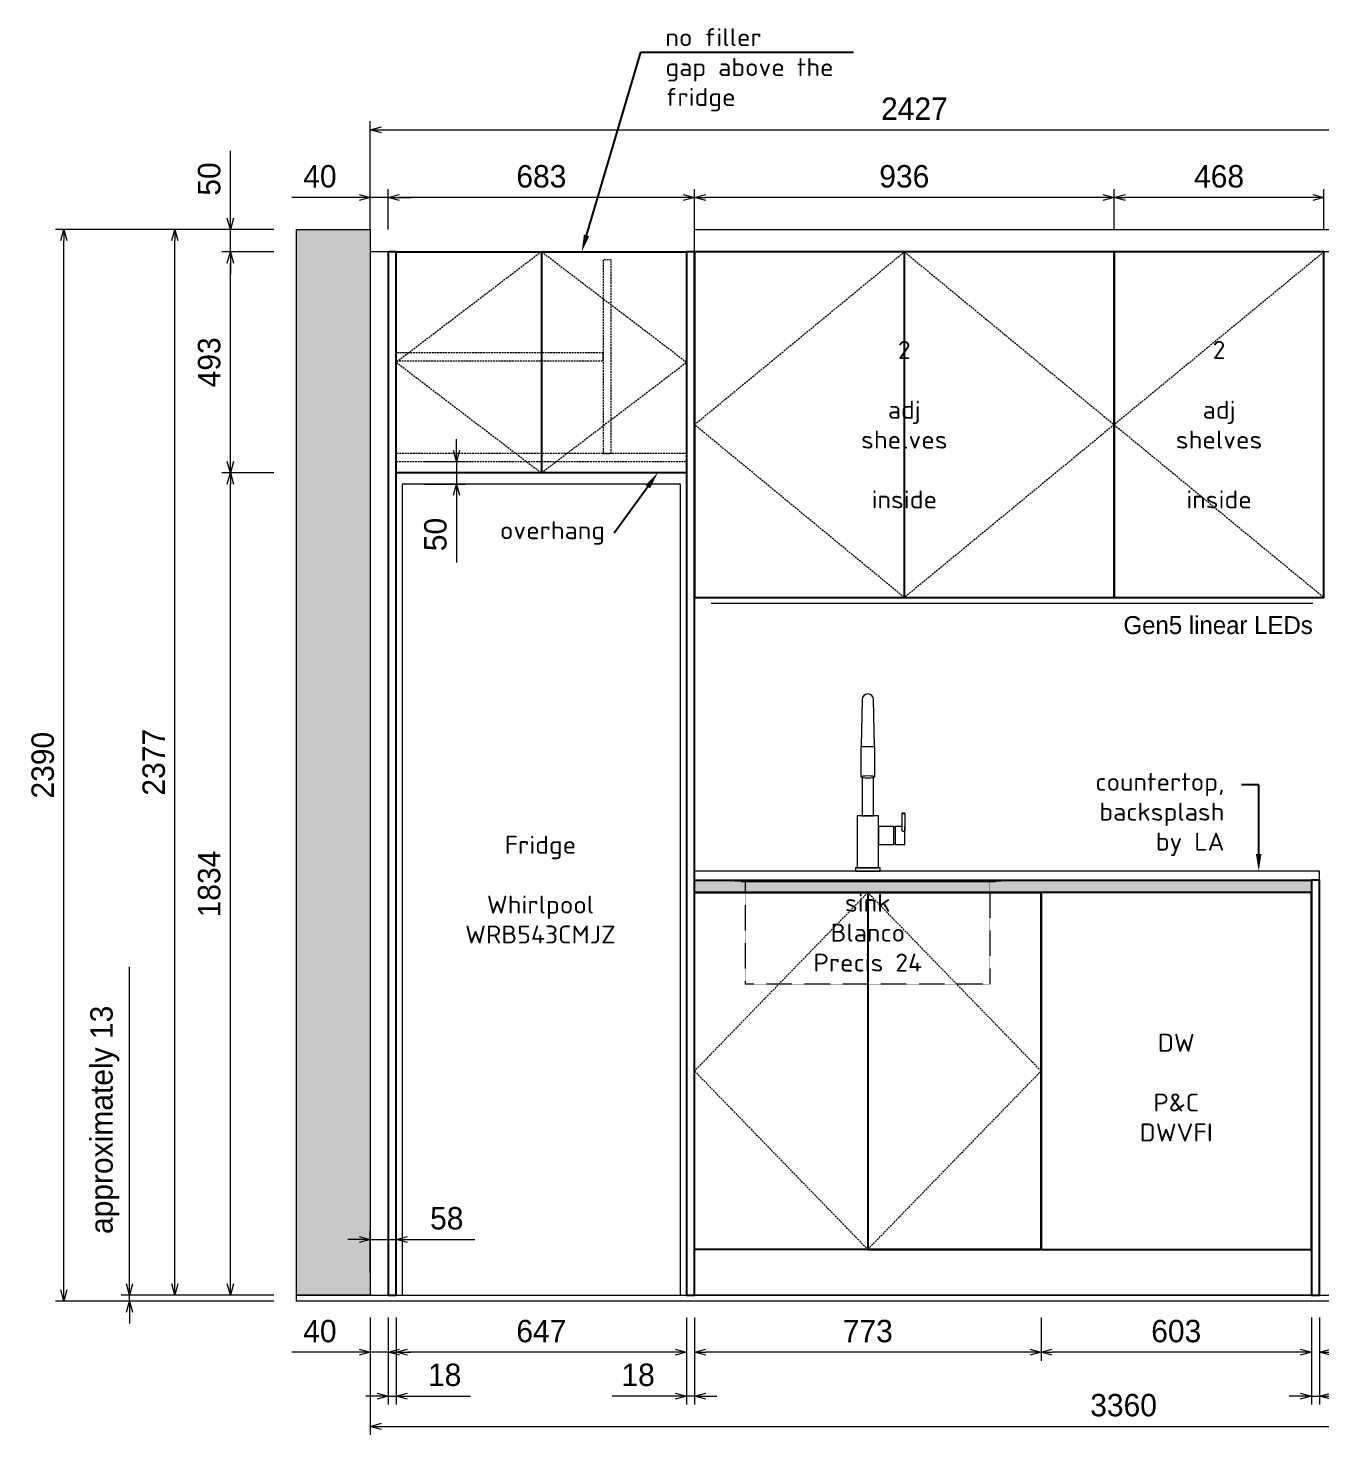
# Model space of a CAD drawing. Header units: millimetres. Extents: x 317748 to 451058, y -7309 to 88509.
# Drawn here: x 340132 to 343015, y 25321 to 28458 of the extents above; entities that cross this region are included whole.
import ezdxf
from ezdxf import colors
from ezdxf.entities.mleader import LeaderData, LeaderLine
from ezdxf.math import Vec2, Vec3

# ---------------------------------------------------------------- set-up
doc = ezdxf.new("R2010")
doc.units = ezdxf.units.MM
doc.header["$LTSCALE"] = 2
doc.header["$MEASUREMENT"] = 0
doc.header["$PDMODE"] = 3
doc.linetypes.add('DASHEDX2', pattern=[1.5, 1, -0.5])
doc.linetypes.add('HIDDEN2', pattern=[0.1875, 0.125, -0.0625])
doc.layers.get('0').update_dxf_attribs({"lineweight": 30})
doc.layers.get('Defpoints').update_dxf_attribs({"color": 255, "lineweight": 0})
for name, color, linetype, lineweight in [('1', 10, 'Continuous', 18), ('Appliance', 4, 'Continuous', 20), ('Appliances', 4, 'Continuous', 13), ('Cabinets', 7, 'Continuous', 25), ('Dims', 4, 'Continuous', 20), ('Hatch_grey', 253, 'Continuous', 5), ('KK + Filler', 252, 'Continuous', 18), ('Line_Hdn_Blu', 4, 'HIDDEN2', 5), ('Line_Hidden', 8, 'DASHEDX2', 15)]:
    doc.layers.add(name, color=color, linetype=linetype, lineweight=lineweight)
doc.styles.add('AGS', font='ags.shx')
doc.styles.add('style1', font='simplex.shx')
doc.dimstyles.new('mm LG 30', dxfattribs={"dimtxt": 50, "dimasz": 25, "dimexe": 19, "dimexo": 50, "dimgap": 22, "dimtad": 1, "dimdec": 0, "dimdsep": 46, "dimtxsty": 'AGS', "dimblk": 'OPEN30', "dimcen": 2, "dimclrd": 256, "dimclre": 256, "dimclrt": 256, "dimadec": 0, "dimazin": 0, "dimtm": 1e-09, "dimtfac": 1, "dimtdec": 0, "dimtmove": 0, "dimatfit": 3, "dimldrblk": 'OPEN30', "dimfxl": 1, "dimtolj": 1, "dimlwd": -1, "dimlwe": -1, "dimarcsym": 0})

# ---------------------------------------------------------------- blocks, each defined once
blk = doc.blocks.new('_Open30')
at = {"color": 0, "linetype": 'ByBlock', "lineweight": -2}
for p, q in [((-1, 0.27), (0, 0)), ((0, 0), (-1, -0.27)), ((0, 0), (-1, 0))]:
    blk.add_line(p, q, dxfattribs=at)
blk = doc.blocks.new('*D200')
at = {"layer": 'Defpoints', "color": 0, "ltscale": 2, "transparency": 16777216}
for p in [(343012, 25632.6), (343633, 25632.6), (343633, 25505.3)]:
    blk.add_point(p, dxfattribs=at)
at = {"layer": 'Dims', "ltscale": 2, "transparency": 16777216}
for p, q in [((343012, 25582.6), (343012, 25486.3)), ((343633, 25582.6), (343633, 25486.3)), ((343037, 25505.3), (343608, 25505.3))]:
    blk.add_line(p, q, dxfattribs=at)
at = {"layer": 'Dims', "ltscale": 2, "transparency": 16777216, "xscale": 25, "yscale": 25, "zscale": 25, "rotation": 180}
blk.add_blockref('_Open30', (343012, 25505.3), dxfattribs=at)
at = {"layer": 'Dims', "ltscale": 2, "transparency": 16777216, "xscale": 25, "yscale": 25, "zscale": 25}
blk.add_blockref('_Open30', (343633, 25505.3), dxfattribs=at)
at = {"layer": 'Dims', "ltscale": 2, "transparency": 16777216, "insert": (343322.5, 25552.3), "char_height": 50, "attachment_point": 5, "style": 'AGS'}
blk.add_mtext('\\A1;621', dxfattribs=at)
blk = doc.blocks.new('*D201')
at = {"layer": 'Defpoints', "color": 0, "ltscale": 2, "transparency": 16777216}
for p in [(342391, 25632.6), (342994, 25632.6), (342391, 25505.3)]:
    blk.add_point(p, dxfattribs=at)
at = {"layer": 'Dims', "ltscale": 2, "transparency": 16777216}
for p, q in [((342391, 25582.6), (342391, 25486.3)), ((342994, 25582.6), (342994, 25486.3)), ((342969, 25505.3), (342416, 25505.3))]:
    blk.add_line(p, q, dxfattribs=at)
at = {"layer": 'Dims', "ltscale": 2, "transparency": 16777216, "xscale": 25, "yscale": 25, "zscale": 25, "rotation": 180}
blk.add_blockref('_Open30', (342391, 25505.3), dxfattribs=at)
at = {"layer": 'Dims', "ltscale": 2, "transparency": 16777216, "xscale": 25, "yscale": 25, "zscale": 25}
blk.add_blockref('_Open30', (342994, 25505.3), dxfattribs=at)
at = {"layer": 'Dims', "ltscale": 2, "transparency": 16777216, "insert": (342692.5, 25552.3), "char_height": 50, "attachment_point": 5, "style": 'AGS'}
blk.add_mtext('\\A1;603', dxfattribs=at)
blk = doc.blocks.new('*D202')
at = {"layer": 'Defpoints', "color": 0, "ltscale": 2, "transparency": 16777216}
for p in [(341618, 25632.6), (342391, 25632.6), (341618, 25505.3)]:
    blk.add_point(p, dxfattribs=at)
at = {"layer": 'Dims', "ltscale": 2, "transparency": 16777216}
for p, q in [((341618, 25582.6), (341618, 25486.3)), ((342391, 25582.6), (342391, 25486.3)), ((342366, 25505.3), (341643, 25505.3))]:
    blk.add_line(p, q, dxfattribs=at)
at = {"layer": 'Dims', "ltscale": 2, "transparency": 16777216, "xscale": 25, "yscale": 25, "zscale": 25, "rotation": 180}
blk.add_blockref('_Open30', (341618, 25505.3), dxfattribs=at)
at = {"layer": 'Dims', "ltscale": 2, "transparency": 16777216, "xscale": 25, "yscale": 25, "zscale": 25}
blk.add_blockref('_Open30', (342391, 25505.3), dxfattribs=at)
at = {"layer": 'Dims', "ltscale": 2, "transparency": 16777216, "insert": (342004.5, 25552.3), "char_height": 50, "attachment_point": 5, "style": 'AGS'}
blk.add_mtext('\\A1;773', dxfattribs=at)
blk = doc.blocks.new('*D182')
at = {"layer": 'Defpoints', "color": 0, "ltscale": 2, "transparency": 16777216}
for p in [(342994, 25632.6), (343012, 25632.6), (343012, 25407.7)]:
    blk.add_point(p, dxfattribs=at)
at = {"layer": 'Dims', "ltscale": 2, "transparency": 16777216}
for p, q in [((342994, 25582.6), (342994, 25388.7)), ((343012, 25582.6), (343012, 25388.7)), ((342969, 25407.7), (342944, 25407.7)), ((342994, 25407.7), (343012, 25407.7)), ((343037, 25407.7), (343177.5, 25407.7))]:
    blk.add_line(p, q, dxfattribs=at)
at = {"layer": 'Dims', "ltscale": 2, "transparency": 16777216, "xscale": 25, "yscale": 25, "zscale": 25}
blk.add_blockref('_Open30', (342994, 25407.7), dxfattribs=at)
at = {"layer": 'Dims', "ltscale": 2, "transparency": 16777216, "xscale": 25, "yscale": 25, "zscale": 25, "rotation": 180}
blk.add_blockref('_Open30', (343012, 25407.7), dxfattribs=at)
at = {"layer": 'Dims', "ltscale": 2, "transparency": 16777216, "insert": (343119.8, 25454.7), "char_height": 50, "attachment_point": 5, "style": 'AGS'}
blk.add_mtext('\\A1;18', dxfattribs=at)
blk = doc.blocks.new('*D204')
at = {"layer": 'Defpoints', "color": 0, "ltscale": 2, "transparency": 16777216}
for p in [(340953, 25632.6), (341600, 25632.6), (340953, 25505.3)]:
    blk.add_point(p, dxfattribs=at)
at = {"layer": 'Dims', "ltscale": 2, "transparency": 16777216}
for p, q in [((340953, 25582.6), (340953, 25486.3)), ((341600, 25582.6), (341600, 25486.3)), ((341575, 25505.3), (340978, 25505.3))]:
    blk.add_line(p, q, dxfattribs=at)
at = {"layer": 'Dims', "ltscale": 2, "transparency": 16777216, "xscale": 25, "yscale": 25, "zscale": 25, "rotation": 180}
blk.add_blockref('_Open30', (340953, 25505.3), dxfattribs=at)
at = {"layer": 'Dims', "ltscale": 2, "transparency": 16777216, "xscale": 25, "yscale": 25, "zscale": 25}
blk.add_blockref('_Open30', (341600, 25505.3), dxfattribs=at)
at = {"layer": 'Dims', "ltscale": 2, "transparency": 16777216, "insert": (341276.5, 25552.3), "char_height": 50, "attachment_point": 5, "style": 'AGS'}
blk.add_mtext('\\A1;647', dxfattribs=at)
blk = doc.blocks.new('*D183')
at = {"layer": 'Defpoints', "color": 0, "ltscale": 2, "transparency": 16777216}
for p in [(341600, 25632.6), (341618, 25632.6), (341600, 25407.7)]:
    blk.add_point(p, dxfattribs=at)
at = {"layer": 'Dims', "ltscale": 2, "transparency": 16777216}
for p, q in [((341600, 25582.6), (341600, 25388.7)), ((341618, 25582.6), (341618, 25388.7)), ((341575, 25407.7), (341434.6, 25407.7)), ((341618, 25407.7), (341600, 25407.7)), ((341643, 25407.7), (341668, 25407.7))]:
    blk.add_line(p, q, dxfattribs=at)
at = {"layer": 'Dims', "ltscale": 2, "transparency": 16777216, "xscale": 25, "yscale": 25, "zscale": 25}
blk.add_blockref('_Open30', (341600, 25407.7), dxfattribs=at)
at = {"layer": 'Dims', "ltscale": 2, "transparency": 16777216, "xscale": 25, "yscale": 25, "zscale": 25, "rotation": 180}
blk.add_blockref('_Open30', (341618, 25407.7), dxfattribs=at)
at = {"layer": 'Dims', "ltscale": 2, "transparency": 16777216, "insert": (341492.3, 25454.7), "char_height": 50, "attachment_point": 5, "style": 'AGS'}
blk.add_mtext('\\A1;18', dxfattribs=at)
blk = doc.blocks.new('*D205')
at = {"layer": 'Defpoints', "color": 0, "ltscale": 2, "transparency": 16777216}
for p in [(340935, 25632.6), (340953, 25632.6), (340953, 25407.7)]:
    blk.add_point(p, dxfattribs=at)
at = {"layer": 'Dims', "ltscale": 2, "transparency": 16777216}
for p, q in [((340935, 25582.6), (340935, 25388.7)), ((340953, 25582.6), (340953, 25388.7)), ((340910, 25407.7), (340885, 25407.7)), ((340935, 25407.7), (340953, 25407.7)), ((340978, 25407.7), (341118.5, 25407.7))]:
    blk.add_line(p, q, dxfattribs=at)
at = {"layer": 'Dims', "ltscale": 2, "transparency": 16777216, "xscale": 25, "yscale": 25, "zscale": 25}
blk.add_blockref('_Open30', (340935, 25407.7), dxfattribs=at)
at = {"layer": 'Dims', "ltscale": 2, "transparency": 16777216, "xscale": 25, "yscale": 25, "zscale": 25, "rotation": 180}
blk.add_blockref('_Open30', (340953, 25407.7), dxfattribs=at)
at = {"layer": 'Dims', "ltscale": 2, "transparency": 16777216, "insert": (341060.8, 25454.7), "char_height": 50, "attachment_point": 5, "style": 'AGS'}
blk.add_mtext('\\A1;18', dxfattribs=at)
blk = doc.blocks.new('*D206')
at = {"layer": 'Defpoints', "color": 0, "ltscale": 2, "transparency": 16777216}
for p in [(340895, 25632.6), (340935, 25632.6), (340895, 25505.3)]:
    blk.add_point(p, dxfattribs=at)
at = {"layer": 'Dims', "ltscale": 2, "transparency": 16777216}
for p, q in [((340895, 25582.6), (340895, 25486.3)), ((340935, 25582.6), (340935, 25486.3)), ((340870, 25505.3), (340720.1, 25505.3)), ((340935, 25505.3), (340895, 25505.3)), ((340960, 25505.3), (340985, 25505.3))]:
    blk.add_line(p, q, dxfattribs=at)
at = {"layer": 'Dims', "ltscale": 2, "transparency": 16777216, "xscale": 25, "yscale": 25, "zscale": 25}
blk.add_blockref('_Open30', (340895, 25505.3), dxfattribs=at)
at = {"layer": 'Dims', "ltscale": 2, "transparency": 16777216, "xscale": 25, "yscale": 25, "zscale": 25, "rotation": 180}
blk.add_blockref('_Open30', (340935, 25505.3), dxfattribs=at)
at = {"layer": 'Dims', "ltscale": 2, "transparency": 16777216, "insert": (340782.6, 25552.3), "char_height": 50, "attachment_point": 5, "style": 'AGS'}
blk.add_mtext('\\A1;40', dxfattribs=at)
blk = doc.blocks.new('*D184')
at = {"layer": 'Defpoints', "color": 0, "ltscale": 2, "transparency": 16777216}
for p in [(340895, 25632.6), (344255, 25632.6), (344255, 25340.1)]:
    blk.add_point(p, dxfattribs=at)
at = {"layer": 'Dims', "ltscale": 2, "transparency": 16777216}
for p, q in [((340895, 25582.6), (340895, 25321.1)), ((344255, 25582.6), (344255, 25321.1)), ((340920, 25340.1), (344230, 25340.1))]:
    blk.add_line(p, q, dxfattribs=at)
at = {"layer": 'Dims', "ltscale": 2, "transparency": 16777216, "xscale": 25, "yscale": 25, "zscale": 25, "rotation": 180}
blk.add_blockref('_Open30', (340895, 25340.1), dxfattribs=at)
at = {"layer": 'Dims', "ltscale": 2, "transparency": 16777216, "xscale": 25, "yscale": 25, "zscale": 25}
blk.add_blockref('_Open30', (344255, 25340.1), dxfattribs=at)
at = {"layer": 'Dims', "ltscale": 2, "transparency": 16777216, "insert": (342575, 25387.1), "char_height": 50, "attachment_point": 5, "style": 'AGS'}
blk.add_mtext('\\A1;3360', dxfattribs=at)
blk = doc.blocks.new('*D209')
at = {"layer": 'Defpoints', "color": 0, "ltscale": 2, "transparency": 16777216}
for p in [(342554, 28080.7), (342554, 27959.6), (343022, 27959.6)]:
    blk.add_point(p, dxfattribs=at)
at = {"layer": 'Dims', "ltscale": 2, "transparency": 16777216}
for p, q in [((342554, 28009.6), (342554, 28099.7)), ((342997, 28080.7), (342579, 28080.7)), ((343022, 28009.6), (343022, 28099.7))]:
    blk.add_line(p, q, dxfattribs=at)
at = {"layer": 'Dims', "ltscale": 2, "transparency": 16777216, "xscale": 25, "yscale": 25, "zscale": 25, "rotation": 180}
blk.add_blockref('_Open30', (342554, 28080.7), dxfattribs=at)
at = {"layer": 'Dims', "ltscale": 2, "transparency": 16777216, "xscale": 25, "yscale": 25, "zscale": 25}
blk.add_blockref('_Open30', (343022, 28080.7), dxfattribs=at)
at = {"layer": 'Dims', "ltscale": 2, "transparency": 16777216, "insert": (342788, 28127.7), "char_height": 50, "attachment_point": 5, "style": 'AGS'}
blk.add_mtext('\\A1;468', dxfattribs=at)
blk = doc.blocks.new('*D210')
at = {"layer": 'Defpoints', "color": 0, "ltscale": 2, "transparency": 16777216}
for p in [(341618, 28080.7), (341618, 27959.6), (342554, 27959.6)]:
    blk.add_point(p, dxfattribs=at)
at = {"layer": 'Dims', "ltscale": 2, "transparency": 16777216}
for p, q in [((341618, 28009.6), (341618, 28099.7)), ((342529, 28080.7), (341643, 28080.7)), ((342554, 28009.6), (342554, 28099.7))]:
    blk.add_line(p, q, dxfattribs=at)
at = {"layer": 'Dims', "ltscale": 2, "transparency": 16777216, "xscale": 25, "yscale": 25, "zscale": 25, "rotation": 180}
blk.add_blockref('_Open30', (341618, 28080.7), dxfattribs=at)
at = {"layer": 'Dims', "ltscale": 2, "transparency": 16777216, "xscale": 25, "yscale": 25, "zscale": 25}
blk.add_blockref('_Open30', (342554, 28080.7), dxfattribs=at)
at = {"layer": 'Dims', "ltscale": 2, "transparency": 16777216, "insert": (342086, 28127.7), "char_height": 50, "attachment_point": 5, "style": 'AGS'}
blk.add_mtext('\\A1;936', dxfattribs=at)
blk = doc.blocks.new('*D211')
at = {"layer": 'Defpoints', "color": 0, "ltscale": 2, "transparency": 16777216}
for p in [(340935, 28080.7), (340935, 27959.6), (341618, 27959.6)]:
    blk.add_point(p, dxfattribs=at)
at = {"layer": 'Dims', "ltscale": 2, "transparency": 16777216}
for p, q in [((340935, 28009.6), (340935, 28099.7)), ((341593, 28080.7), (340960, 28080.7)), ((341618, 28009.6), (341618, 28099.7))]:
    blk.add_line(p, q, dxfattribs=at)
at = {"layer": 'Dims', "ltscale": 2, "transparency": 16777216, "xscale": 25, "yscale": 25, "zscale": 25, "rotation": 180}
blk.add_blockref('_Open30', (340935, 28080.7), dxfattribs=at)
at = {"layer": 'Dims', "ltscale": 2, "transparency": 16777216, "xscale": 25, "yscale": 25, "zscale": 25}
blk.add_blockref('_Open30', (341618, 28080.7), dxfattribs=at)
at = {"layer": 'Dims', "ltscale": 2, "transparency": 16777216, "insert": (341276.5, 28127.7), "char_height": 50, "attachment_point": 5, "style": 'AGS'}
blk.add_mtext('\\A1;683', dxfattribs=at)
blk = doc.blocks.new('*D212')
at = {"layer": 'Defpoints', "color": 0, "ltscale": 2, "transparency": 16777216}
for p in [(340895, 28080.7), (340895, 27959.6), (340935, 27959.6)]:
    blk.add_point(p, dxfattribs=at)
at = {"layer": 'Dims', "ltscale": 2, "transparency": 16777216}
for p, q in [((340870, 28080.7), (340720.1, 28080.7)), ((340895, 28009.6), (340895, 28099.7)), ((340935, 28080.7), (340895, 28080.7)), ((340935, 28009.6), (340935, 28099.7)), ((340960, 28080.7), (340985, 28080.7))]:
    blk.add_line(p, q, dxfattribs=at)
at = {"layer": 'Dims', "ltscale": 2, "transparency": 16777216, "xscale": 25, "yscale": 25, "zscale": 25}
blk.add_blockref('_Open30', (340895, 28080.7), dxfattribs=at)
at = {"layer": 'Dims', "ltscale": 2, "transparency": 16777216, "xscale": 25, "yscale": 25, "zscale": 25, "rotation": 180}
blk.add_blockref('_Open30', (340935, 28080.7), dxfattribs=at)
at = {"layer": 'Dims', "ltscale": 2, "transparency": 16777216, "insert": (340782.6, 28127.7), "char_height": 50, "attachment_point": 5, "style": 'AGS'}
blk.add_mtext('\\A1;40', dxfattribs=at)
blk = doc.blocks.new('*D213')
at = {"layer": 'Defpoints', "color": 0, "ltscale": 2, "transparency": 16777216}
for p in [(340582.8, 27466.6), (340730, 27466.6), (340730, 25632.6)]:
    blk.add_point(p, dxfattribs=at)
at = {"layer": 'Dims', "ltscale": 2, "transparency": 16777216}
for p, q in [((340680, 27466.6), (340563.8, 27466.6)), ((340582.8, 25657.6), (340582.8, 27441.6)), ((340680, 25632.6), (340563.8, 25632.6))]:
    blk.add_line(p, q, dxfattribs=at)
at = {"layer": 'Dims', "ltscale": 2, "transparency": 16777216, "xscale": 25, "yscale": 25, "zscale": 25}
for p, rotation in [((340582.8, 27466.6), 90), ((340582.8, 25632.6), 270)]:
    blk.add_blockref('_Open30', p, dxfattribs=dict(at, rotation=rotation))
at = {"layer": 'Dims', "ltscale": 2, "transparency": 16777216, "insert": (340535.8, 26549.6), "char_height": 50, "attachment_point": 5, "rotation": 90, "style": 'AGS'}
blk.add_mtext('\\A1;1834', dxfattribs=at)
blk = doc.blocks.new('*D185')
at = {"layer": 'Defpoints', "color": 0, "ltscale": 2, "transparency": 16777216}
for p in [(340582.8, 27959.6), (340730, 27959.6), (340730, 27466.6)]:
    blk.add_point(p, dxfattribs=at)
at = {"layer": 'Dims', "ltscale": 2, "transparency": 16777216}
for p, q in [((340680, 27959.6), (340563.8, 27959.6)), ((340582.8, 27491.6), (340582.8, 27934.6)), ((340680, 27466.6), (340563.8, 27466.6))]:
    blk.add_line(p, q, dxfattribs=at)
at = {"layer": 'Dims', "ltscale": 2, "transparency": 16777216, "xscale": 25, "yscale": 25, "zscale": 25}
for p, rotation in [((340582.8, 27959.6), 90), ((340582.8, 27466.6), 270)]:
    blk.add_blockref('_Open30', p, dxfattribs=dict(at, rotation=rotation))
at = {"layer": 'Dims', "ltscale": 2, "transparency": 16777216, "insert": (340535.8, 27713.1), "char_height": 50, "attachment_point": 5, "rotation": 90, "style": 'AGS'}
blk.add_mtext('\\A1;493', dxfattribs=at)
blk = doc.blocks.new('*D214')
at = {"layer": 'Defpoints', "color": 0, "ltscale": 2, "transparency": 16777216}
for p in [(340582.8, 28009.6), (340730, 28009.6), (340730, 27959.6)]:
    blk.add_point(p, dxfattribs=at)
at = {"layer": 'Dims', "ltscale": 2, "transparency": 16777216}
for p, q in [((340582.8, 28034.6), (340582.8, 28184.5)), ((340680, 28009.6), (340563.8, 28009.6)), ((340582.8, 27959.6), (340582.8, 28009.6)), ((340680, 27959.6), (340563.8, 27959.6)), ((340582.8, 27934.6), (340582.8, 27909.6))]:
    blk.add_line(p, q, dxfattribs=at)
at = {"layer": 'Dims', "ltscale": 2, "transparency": 16777216, "xscale": 25, "yscale": 25, "zscale": 25}
for p, rotation in [((340582.8, 28009.6), 270), ((340582.8, 27959.6), 90)]:
    blk.add_blockref('_Open30', p, dxfattribs=dict(at, rotation=rotation))
at = {"layer": 'Dims', "ltscale": 2, "transparency": 16777216, "insert": (340535.8, 28122), "char_height": 50, "attachment_point": 5, "rotation": 90, "style": 'AGS'}
blk.add_mtext('\\A1;50', dxfattribs=at)
blk = doc.blocks.new('*D215')
at = {"layer": 'Defpoints', "color": 0, "ltscale": 2, "transparency": 16777216}
for p in [(340459.2, 28009.6), (340730, 28009.6), (340730, 25632.6)]:
    blk.add_point(p, dxfattribs=at)
at = {"layer": 'Dims', "ltscale": 2, "transparency": 16777216}
for p, q in [((340680, 28009.6), (340440.2, 28009.6)), ((340459.2, 25657.6), (340459.2, 27984.6)), ((340680, 25632.6), (340440.2, 25632.6))]:
    blk.add_line(p, q, dxfattribs=at)
at = {"layer": 'Dims', "ltscale": 2, "transparency": 16777216, "xscale": 25, "yscale": 25, "zscale": 25}
for p, rotation in [((340459.2, 28009.6), 90), ((340459.2, 25632.6), 270)]:
    blk.add_blockref('_Open30', p, dxfattribs=dict(at, rotation=rotation))
at = {"layer": 'Dims', "ltscale": 2, "transparency": 16777216, "insert": (340412.2, 26821.1), "char_height": 50, "attachment_point": 5, "rotation": 90, "style": 'AGS'}
blk.add_mtext('\\A1;2377', dxfattribs=at)
blk = doc.blocks.new('*D216')
at = {"layer": 'Defpoints', "color": 0, "ltscale": 2, "transparency": 16777216}
for p in [(340358.2, 25632.6), (340730, 25632.6), (340730, 25619.6)]:
    blk.add_point(p, dxfattribs=at)
at = {"layer": 'Dims', "ltscale": 2, "transparency": 16777216}
for p, q in [((340358.2, 25657.6), (340358.2, 26364.6)), ((340680, 25632.6), (340339.2, 25632.6)), ((340358.2, 25619.6), (340358.2, 25632.6)), ((340680, 25619.6), (340339.2, 25619.6)), ((340358.2, 25594.6), (340358.2, 25569.6))]:
    blk.add_line(p, q, dxfattribs=at)
at = {"layer": 'Dims', "ltscale": 2, "transparency": 16777216, "xscale": 25, "yscale": 25, "zscale": 25}
for p, rotation in [((340358.2, 25632.6), 270), ((340358.2, 25619.6), 90)]:
    blk.add_blockref('_Open30', p, dxfattribs=dict(at, rotation=rotation))
at = {"layer": 'Dims', "ltscale": 2, "transparency": 16777216, "insert": (340302.9, 26023.6), "char_height": 50, "attachment_point": 5, "rotation": 90, "style": 'AGS'}
blk.add_mtext('\\A1;approximately 13', dxfattribs=at)
blk = doc.blocks.new('*D186')
at = {"layer": 'Defpoints', "color": 0, "ltscale": 2, "transparency": 16777216}
for p in [(340211.6, 28009.6), (340730, 28009.6), (340730, 25619.6)]:
    blk.add_point(p, dxfattribs=at)
at = {"layer": 'Dims', "ltscale": 2, "transparency": 16777216}
for p, q in [((340680, 28009.6), (340192.6, 28009.6)), ((340211.6, 25644.6), (340211.6, 27984.6)), ((340680, 25619.6), (340192.6, 25619.6))]:
    blk.add_line(p, q, dxfattribs=at)
at = {"layer": 'Dims', "ltscale": 2, "transparency": 16777216, "xscale": 25, "yscale": 25, "zscale": 25}
for p, rotation in [((340211.6, 28009.6), 90), ((340211.6, 25619.6), 270)]:
    blk.add_blockref('_Open30', p, dxfattribs=dict(at, rotation=rotation))
at = {"layer": 'Dims', "ltscale": 2, "transparency": 16777216, "insert": (340164.6, 26814.6), "char_height": 50, "attachment_point": 5, "rotation": 90, "style": 'AGS'}
blk.add_mtext('\\A1;2390', dxfattribs=at)
blk = doc.blocks.new('*D187')
at = {"layer": 'Defpoints', "color": 0, "ltscale": 2, "transparency": 16777216}
for p in [(340966, 27491.6), (340966, 27441.6), (341087.4, 27441.6)]:
    blk.add_point(p, dxfattribs=at)
at = {"layer": 'Dims', "ltscale": 2, "transparency": 16777216}
for p, q in [((341087.4, 27516.6), (341087.4, 27541.6)), ((341016, 27491.6), (341106.4, 27491.6)), ((341087.4, 27491.6), (341087.4, 27441.6)), ((341016, 27441.6), (341106.4, 27441.6)), ((341087.4, 27416.6), (341087.4, 27266.6))]:
    blk.add_line(p, q, dxfattribs=at)
at = {"layer": 'Dims', "ltscale": 2, "transparency": 16777216, "xscale": 25, "yscale": 25, "zscale": 25}
for p, rotation in [((341087.4, 27491.6), 270), ((341087.4, 27441.6), 90)]:
    blk.add_blockref('_Open30', p, dxfattribs=dict(at, rotation=rotation))
at = {"layer": 'Dims', "ltscale": 2, "transparency": 16777216, "insert": (341040.4, 27329.1), "char_height": 50, "attachment_point": 5, "rotation": 90, "style": 'AGS'}
blk.add_mtext('\\A1;50', dxfattribs=at)
blk = doc.blocks.new('*D217')
at = {"layer": '1', "ltscale": 2, "transparency": 16777216}
for p, q in [((340895, 28009.6), (340895, 28250.8)), ((343322, 28009.6), (343322, 28250.8)), ((340920, 28231.8), (343297, 28231.8))]:
    blk.add_line(p, q, dxfattribs=at)
at = {"layer": 'Defpoints', "color": 0, "ltscale": 2, "transparency": 16777216}
for p in [(343322, 28231.8), (340895, 27959.6), (343322, 27959.6)]:
    blk.add_point(p, dxfattribs=at)
at = {"layer": '1', "ltscale": 2, "transparency": 16777216, "xscale": 25, "yscale": 25, "zscale": 25, "rotation": 180}
blk.add_blockref('_Open30', (340895, 28231.8), dxfattribs=at)
at = {"layer": '1', "ltscale": 2, "transparency": 16777216, "xscale": 25, "yscale": 25, "zscale": 25}
blk.add_blockref('_Open30', (343322, 28231.8), dxfattribs=at)
at = {"layer": '1', "ltscale": 2, "transparency": 16777216, "insert": (342108.5, 28278.8), "char_height": 50, "attachment_point": 5, "style": 'AGS'}
blk.add_mtext('\\A1;2427', dxfattribs=at)
blk = doc.blocks.new('*D218')
at = {"layer": 'Defpoints', "color": 0, "ltscale": 2, "transparency": 16777216}
for p in [(340953, 25756.9), (340895, 25632.6), (340953, 25632.6)]:
    blk.add_point(p, dxfattribs=at)
at = {"layer": 'Dims', "ltscale": 2, "transparency": 16777216}
for p, q in [((340895, 25682.6), (340895, 25775.9)), ((340953, 25682.6), (340953, 25775.9)), ((340870, 25756.9), (340845, 25756.9)), ((340895, 25756.9), (340953, 25756.9)), ((340978, 25756.9), (341128, 25756.9))]:
    blk.add_line(p, q, dxfattribs=at)
at = {"layer": 'Dims', "ltscale": 2, "transparency": 16777216, "xscale": 25, "yscale": 25, "zscale": 25}
blk.add_blockref('_Open30', (340895, 25756.9), dxfattribs=at)
at = {"layer": 'Dims', "ltscale": 2, "transparency": 16777216, "xscale": 25, "yscale": 25, "zscale": 25, "rotation": 180}
blk.add_blockref('_Open30', (340953, 25756.9), dxfattribs=at)
at = {"layer": 'Dims', "ltscale": 2, "transparency": 16777216, "insert": (341065.5, 25803.9), "char_height": 50, "attachment_point": 5, "style": 'AGS'}
blk.add_mtext('\\A1;58', dxfattribs=at)

msp = doc.modelspace()

# ---------------------------------------------------------------- hatches: boundary and pattern name
at = {"layer": 'Hatch_grey', "ltscale": 2}
h = msp.add_hatch(color=256, dxfattribs=at)
h.dxf.hatch_style = 1
h.paths.add_polyline_path([(340895, 25632.6), (340730, 25632.6), (340730, 28009.6), (340895, 28009.6)])
h = msp.add_hatch(color=256, dxfattribs=at)
h.dxf.hatch_style = 1
h.paths.add_polyline_path([(341618, 26558.6), (342994, 26558.6), (342994, 26530.6), (341618, 26530.6)])

# ---------------------------------------------------------------- linework, layer by layer
at = {"layer": 'Appliance', "ltscale": 2}
msp.add_line((342997, 27175.6), (341655, 27175.6), dxfattribs=at)
at = {"layer": 'Appliances', "ltscale": 2}
msp.add_lwpolyline([(340966, 25632.6), (341587, 25632.6), (341587, 27441.6), (340966, 27441.6)], close=True, dxfattribs=at)
at = {"layer": 'Cabinets', "ltscale": 2}
for points in [[(340935, 25632.6), (340953, 25632.6), (340953, 27959.6), (340935, 27959.6)], [(340953, 27959.6), (341600, 27959.6), (341600, 27466.6), (340953, 27466.6)], [(340953, 27959.6), (341276.5, 27959.6), (341276.5, 27466.6), (340953, 27466.6)], [(341600, 25632.6), (341618, 25632.6), (341618, 27959.6), (341600, 27959.6)], [(342554, 27959.6), (341618, 27959.6), (341618, 27188.6), (342554, 27188.6)], [(342554, 27959.6), (342086, 27959.6), (342086, 27188.6), (342554, 27188.6)], [(343022, 27959.6), (342554, 27959.6), (342554, 27188.6), (343022, 27188.6)], [(341618, 26558.6), (342994, 26558.6), (342994, 26530.6), (341618, 26530.6)], [(342994, 25632.6), (343012, 25632.6), (343012, 26558.6), (342994, 26558.6)], [(342391, 25734.6), (341618, 25734.6), (341618, 26530.6), (342391, 26530.6)], [(342391, 26530.6), (342004.5, 26530.6), (342004.5, 25734.6), (342391, 25734.6)], [(342391, 25734.6), (342994, 25734.6), (342994, 26530.6), (342391, 26530.6)]]:
    msp.add_lwpolyline(points, close=True, dxfattribs=at)
at = {"layer": 'Dims', "ltscale": 2}
for points in [[(341991.8, 26960.8), (341989.5, 26856.4), (342019.5, 26856.4), (342017.3, 26960.8)], [(341989.5, 26788.6), (341989.5, 26856.4), (342019.5, 26856.4), (342019.5, 26788.6)], [(341991.8, 26787.1), (341991.8, 26701.9), (342017.3, 26701.9), (342017.3, 26787.1)], [(342081.5, 26668.6), (342081.5, 26707.4)], [(342087.1, 26707.4), (342087.1, 26668.6)], [(342081.5, 26677.8), (342065.4, 26677.8), (342065.4, 26638), (342087.1, 26638), (342087.1, 26677.8)]]:
    msp.add_lwpolyline(points, dxfattribs=at)
for points in [[(341980.5, 26585.6), (342028.5, 26585.6), (342028.5, 26701.9), (341980.5, 26701.9)], [(342028.5, 26638), (342062.3, 26638), (342062.3, 26677.8), (342028.5, 26677.8)], [(342062.3, 26677.8), (342065.4, 26676.4), (342065.4, 26639.2), (342062.3, 26638)], [(341618, 26558.6), (343012, 26558.6), (343012, 26578.6), (341618, 26578.6)], [(341977, 26578.6), (342032, 26578.6), (342032, 26585.6), (341977, 26585.6)]]:
    msp.add_lwpolyline(points, close=True, dxfattribs=at)
msp.add_arc((342004.5, 26960.8), 12.8, 0, 180, dxfattribs=at)
for centre, major_axis, ratio in [((342004.5, 26788.6), (15, 0), 0.188531), ((342084.3, 26707.4), (-2.8, 0), 0.438894)]:
    msp.add_ellipse(centre, major_axis=major_axis, ratio=ratio, dxfattribs=at)
msp.add_ellipse((342084.3, 26668.6), major_axis=(-2.8, 0), ratio=0.50064, start_param=6.281639, end_param=9.424778, dxfattribs=at)
at = {"layer": 'Hatch_grey', "ltscale": 2}
for points in [[(340895, 25632.6), (340730, 25632.6), (340730, 28009.6), (340895, 28009.6)], [(340730, 25632.6), (344420, 25632.6), (344420, 25619.6), (340730, 25619.6)]]:
    msp.add_lwpolyline(points, close=True, dxfattribs=at)
at = {"layer": 'KK + Filler', "ltscale": 2}
for points in [[(344255, 27959.6), (341618, 27959.6), (341618, 28009.6), (344255, 28009.6)], [(340895, 25632.6), (340935, 25632.6), (340935, 27959.6), (340895, 27959.6)], [(341618, 25734.6), (342994, 25734.6), (342994, 25632.6), (341618, 25632.6)]]:
    msp.add_lwpolyline(points, close=True, dxfattribs=at)
at = {"layer": 'Line_Hdn_Blu', "ltscale": 2}
for points in [[(341707, 26555.6), (342302, 26555.6), (342302, 26558.6), (341707, 26558.6)], [(341732, 26555.6), (342277, 26555.6), (342277, 26326.6), (341732, 26326.6)]]:
    msp.add_lwpolyline(points, close=True, dxfattribs=at)
at = {"layer": 'Line_Hidden', "ltscale": 2}
for points in [[(341276.5, 27959.6), (340953, 27713.1), (341276.5, 27466.6), (341600, 27713.1), (341276.5, 27959.6)], [(342086, 27959.6), (342554, 27574.1), (342086, 27188.6), (341618, 27574.1), (342086, 27959.6)], [(343022, 27959.6), (342554, 27574.1), (343022, 27188.6)], [(342004.5, 26530.6), (341618, 26132.6), (342004.5, 25734.6), (342391, 26132.6), (342004.5, 26530.6)]]:
    msp.add_lwpolyline(points, dxfattribs=at)
for points in [[(341414.3, 27509.6), (341432.3, 27509.6), (341432.3, 27941.6), (341414.3, 27941.6)], [(340953, 27716.6), (341414.3, 27716.6), (341414.3, 27734.6), (340953, 27734.6)], [(340953, 27491.6), (341600, 27491.6), (341600, 27509.6), (340953, 27509.6)]]:
    msp.add_lwpolyline(points, close=True, dxfattribs=at)

# ---------------------------------------------------------------- texts
at = {"layer": 'Appliances', "ltscale": 2, "insert": (342997, 27147.1), "char_height": 40, "attachment_point": 3, "style": 'AGS'}
msp.add_mtext_dynamic_manual_height_columns('Gen5 linear LEDs', width=595.469, gutter_width=1000, heights=[0], dxfattribs=at)
at = {"layer": 'Dims', "char_height": 40, "attachment_point": 5, "style": 'style1'}
for s, width, heights, insert in [('\\pxqc;2\\P\\Padj\\Pshelves\\P\\Pinside', 298.831, [479.9], (342086, 27574.1)), ('\\pxqc;2\\P\\Padj\\Pshelves\\P\\Pinside', 298.831, [479.9], (342788, 27574.1)), ('\\pxqc;Fridge\\P\\PWhirlpool\\PWRB543CMJZ', 600, [287.9], (341274.5, 26537.1)), ('\\pxqc;sink\\PBlanco\\PPrecis 24', 600, [287.9], (342004.5, 26441.1)), ('\\pxqc;DW\\P\\PP&C\\PDWVFI', 600, [287.9], (342692.5, 26095.6))]:
    msp.add_mtext_dynamic_manual_height_columns(s, width=width, gutter_width=25, heights=heights, dxfattribs=dict(at, insert=insert))

# ---------------------------------------------------------------- dimensions: what is measured, and where the dimension line sits
at = {"layer": '1', "ltscale": 2}
dim = msp.add_linear_dim(base=(343322, 28231.8), p1=(340895, 27959.6), p2=(343322, 27959.6), dimstyle='mm LG 30', override={"dimpost": '\\X'}, dxfattribs=at)
dim.commit()
dim.dimension.update_dxf_attribs({"geometry": '*D217', "text_midpoint": (342108.5, 28278.8)})
at = {"layer": 'Dims', "ltscale": 2}
for base, p1, p2, angle, picture, middle in [((340582.8, 28009.6), (340730, 27959.6), (340730, 28009.6), 90, '*D214', (340535.8, 28122)), ((340211.6, 28009.6), (340730, 25619.6), (340730, 28009.6), 90, '*D186', (340164.6, 26814.6)), ((340459.2, 28009.6), (340730, 25632.6), (340730, 28009.6), 90, '*D215', (340412.2, 26821.1)), ((340582.8, 27959.6), (340730, 27466.6), (340730, 27959.6), 90, '*D185', (340535.8, 27713.1)), ((341087.4, 27441.6), (340966, 27491.6), (340966, 27441.6), 90, '*D187', (341040.4, 27329.1)), ((340582.8, 27466.6), (340730, 25632.6), (340730, 27466.6), 90, '*D213', (340535.8, 26549.6)), ((343012, 25407.7), (342994, 25632.6), (343012, 25632.6), 180, '*D182', (343119.8, 25454.7))]:
    dim = msp.add_linear_dim(base=base, p1=p1, p2=p2, angle=angle, dimstyle='mm LG 30', override={"dimpost": '\\X'}, dxfattribs=at)
    dim.commit()
    dim.dimension.update_dxf_attribs({"geometry": picture, "text_midpoint": middle})
for base, p1, p2, picture, middle in [((340895, 28080.7), (340935, 27959.6), (340895, 27959.6), '*D212', (340782.6, 28127.7)), ((340935, 28080.7), (341618, 27959.6), (340935, 27959.6), '*D211', (341276.5, 28127.7)), ((341618, 28080.7), (342554, 27959.6), (341618, 27959.6), '*D210', (342086, 28127.7)), ((342554, 28080.7), (343022, 27959.6), (342554, 27959.6), '*D209', (342788, 28127.7)), ((340953, 25756.9), (340895, 25632.6), (340953, 25632.6), '*D218', (341065.5, 25803.9)), ((340895, 25505.3), (340935, 25632.6), (340895, 25632.6), '*D206', (340782.6, 25552.3)), ((340953, 25407.7), (340935, 25632.6), (340953, 25632.6), '*D205', (341060.8, 25454.7)), ((344255, 25340.1), (340895, 25632.6), (344255, 25632.6), '*D184', (342575, 25387.1)), ((340953, 25505.3), (341600, 25632.6), (340953, 25632.6), '*D204', (341276.5, 25552.3)), ((341600, 25407.7), (341618, 25632.6), (341600, 25632.6), '*D183', (341492.3, 25454.7)), ((341618, 25505.3), (342391, 25632.6), (341618, 25632.6), '*D202', (342004.5, 25552.3)), ((342391, 25505.3), (342994, 25632.6), (342391, 25632.6), '*D201', (342692.5, 25552.3)), ((343633, 25505.3), (343012, 25632.6), (343633, 25632.6), '*D200', (343322.5, 25552.3))]:
    dim = msp.add_linear_dim(base=base, p1=p1, p2=p2, dimstyle='mm LG 30', override={"dimpost": '\\X'}, dxfattribs=at)
    dim.commit()
    dim.dimension.update_dxf_attribs({"geometry": picture, "text_midpoint": middle})
dim = msp.add_linear_dim(base=(340358.2, 25632.6), p1=(340730, 25619.6), p2=(340730, 25632.6), angle=90, text='approximately <>', dimstyle='mm LG 30', override={"dimpost": '\\X'}, dxfattribs=at)
dim.commit()
dim.dimension.update_dxf_attribs({"geometry": '*D216', "text_midpoint": (340302.9, 26023.6)})

# ---------------------------------------------------------------- leaders
at = {"layer": '1', "ltscale": 0.2}
ml = msp.add_multileader_mtext('Standard', dxfattribs=at)
ml.set_content('{\\Fsimplex|c0;no filler\\Pgap above the fridge}', color=256)
ml.set_leader_properties()
ml.build(insert=Vec2(0, 0))
ml.multileader.update_dxf_attribs({"has_dogleg": 0, "text_left_attachment_type": 6, "text_right_attachment_type": 6, "dogleg_length": 0.36, "arrow_head_size": 38.1})
ctx = ml.context
ctx.base_point, ctx.char_height, ctx.arrow_head_size, ctx.landing_gap_size, ctx.plane_origin = Vec3(341515.1, 28404.9), 40, 38.1, 38.1, Vec3(341398.8, 27973.6)
ctx.left_attachment, ctx.right_attachment = 6, 6
notes = []
notes.append((ctx, [(1, (1, 1, 0), (341514.7, 28404.9), (1, 0), 0.36, [(0, [(341366.5, 27959.6), (341498.2, 28404.9)], 0, [])])]))
ctx.mtext.insert, ctx.mtext.rotation, ctx.mtext.width, ctx.mtext.flow_direction = Vec3(341553.2, 28458.3), 6.283185, 415.149, 5
at = {"layer": 'Dims', "ltscale": 0.2}
ml = msp.add_multileader_mtext('Standard', dxfattribs=at)
ml.set_content('overhang', color=256, style='style1')
ml.set_leader_properties()
ml.build(insert=Vec2(0, 0))
ml.multileader.update_dxf_attribs({"has_dogleg": 0, "dogleg_length": 9.14, "arrow_head_size": 38.1})
ctx = ml.context
ctx.base_point, ctx.char_height, ctx.arrow_head_size, ctx.landing_gap_size, ctx.plane_origin = Vec3(341141.4, 27332.1), 40, 38.1, 20, Vec3(341546, 27466.6)
ctx.text_align_type = 2
notes.append((ctx, [(1, (1, 1, 0), (341447.7, 27332.1), (-1, 0), 9.14, [(0, [(341536, 27466.6)], 0, [])])]))
ctx.mtext.insert, ctx.mtext.alignment, ctx.mtext.flow_direction = Vec3(341418.5, 27358.7), 3, 5
ml = msp.add_multileader_mtext('Standard', dxfattribs=at)
ml.set_content('{\\Fsimplex|c0;countertop, backsplash by LA}', color=256)
ml.set_leader_properties()
ml.build(insert=Vec2(0, 0))
ml.multileader.update_dxf_attribs({"has_dogleg": 0, "dogleg_length": 0.36, "arrow_head_size": 38.1})
ctx = ml.context
ctx.base_point, ctx.char_height, ctx.arrow_head_size, ctx.landing_gap_size, ctx.plane_origin = Vec3(342430.4, 26770.9), 40, 38.1, 38.1, Vec3(341954.4, 26579.6)
ctx.text_align_type = 2
notes.append((ctx, [(0, (1, 1, 0), (342847.2, 26770.9), (-1, 0), 9.14, [(0, [(342876.4, 26578.6), (342876.4, 26770.9)], 0, [])])]))
ctx.mtext.insert, ctx.mtext.rotation, ctx.mtext.width, ctx.mtext.alignment, ctx.mtext.flow_direction = Vec3(342800, 26797.6), 6.283185, 362.251, 3, 5
for ctx, leaders in notes:
    for number, flags, end, landing, length, lines in leaders:
        leader = LeaderData()
        leader.index, (leader.has_last_leader_line, leader.has_dogleg_vector, leader.attachment_direction) = number, flags
        leader.last_leader_point, leader.dogleg_vector, leader.dogleg_length = Vec3(end), Vec3(landing), length
        for number, points, colour, breaks in lines:
            line = LeaderLine()
            line.index, line.vertices, line.color, line.breaks = number, Vec3.list(points), colors.encode_raw_color(colour), breaks
            leader.lines.append(line)
        ctx.leaders.append(leader)

doc.saveas('drawing.dxf')
